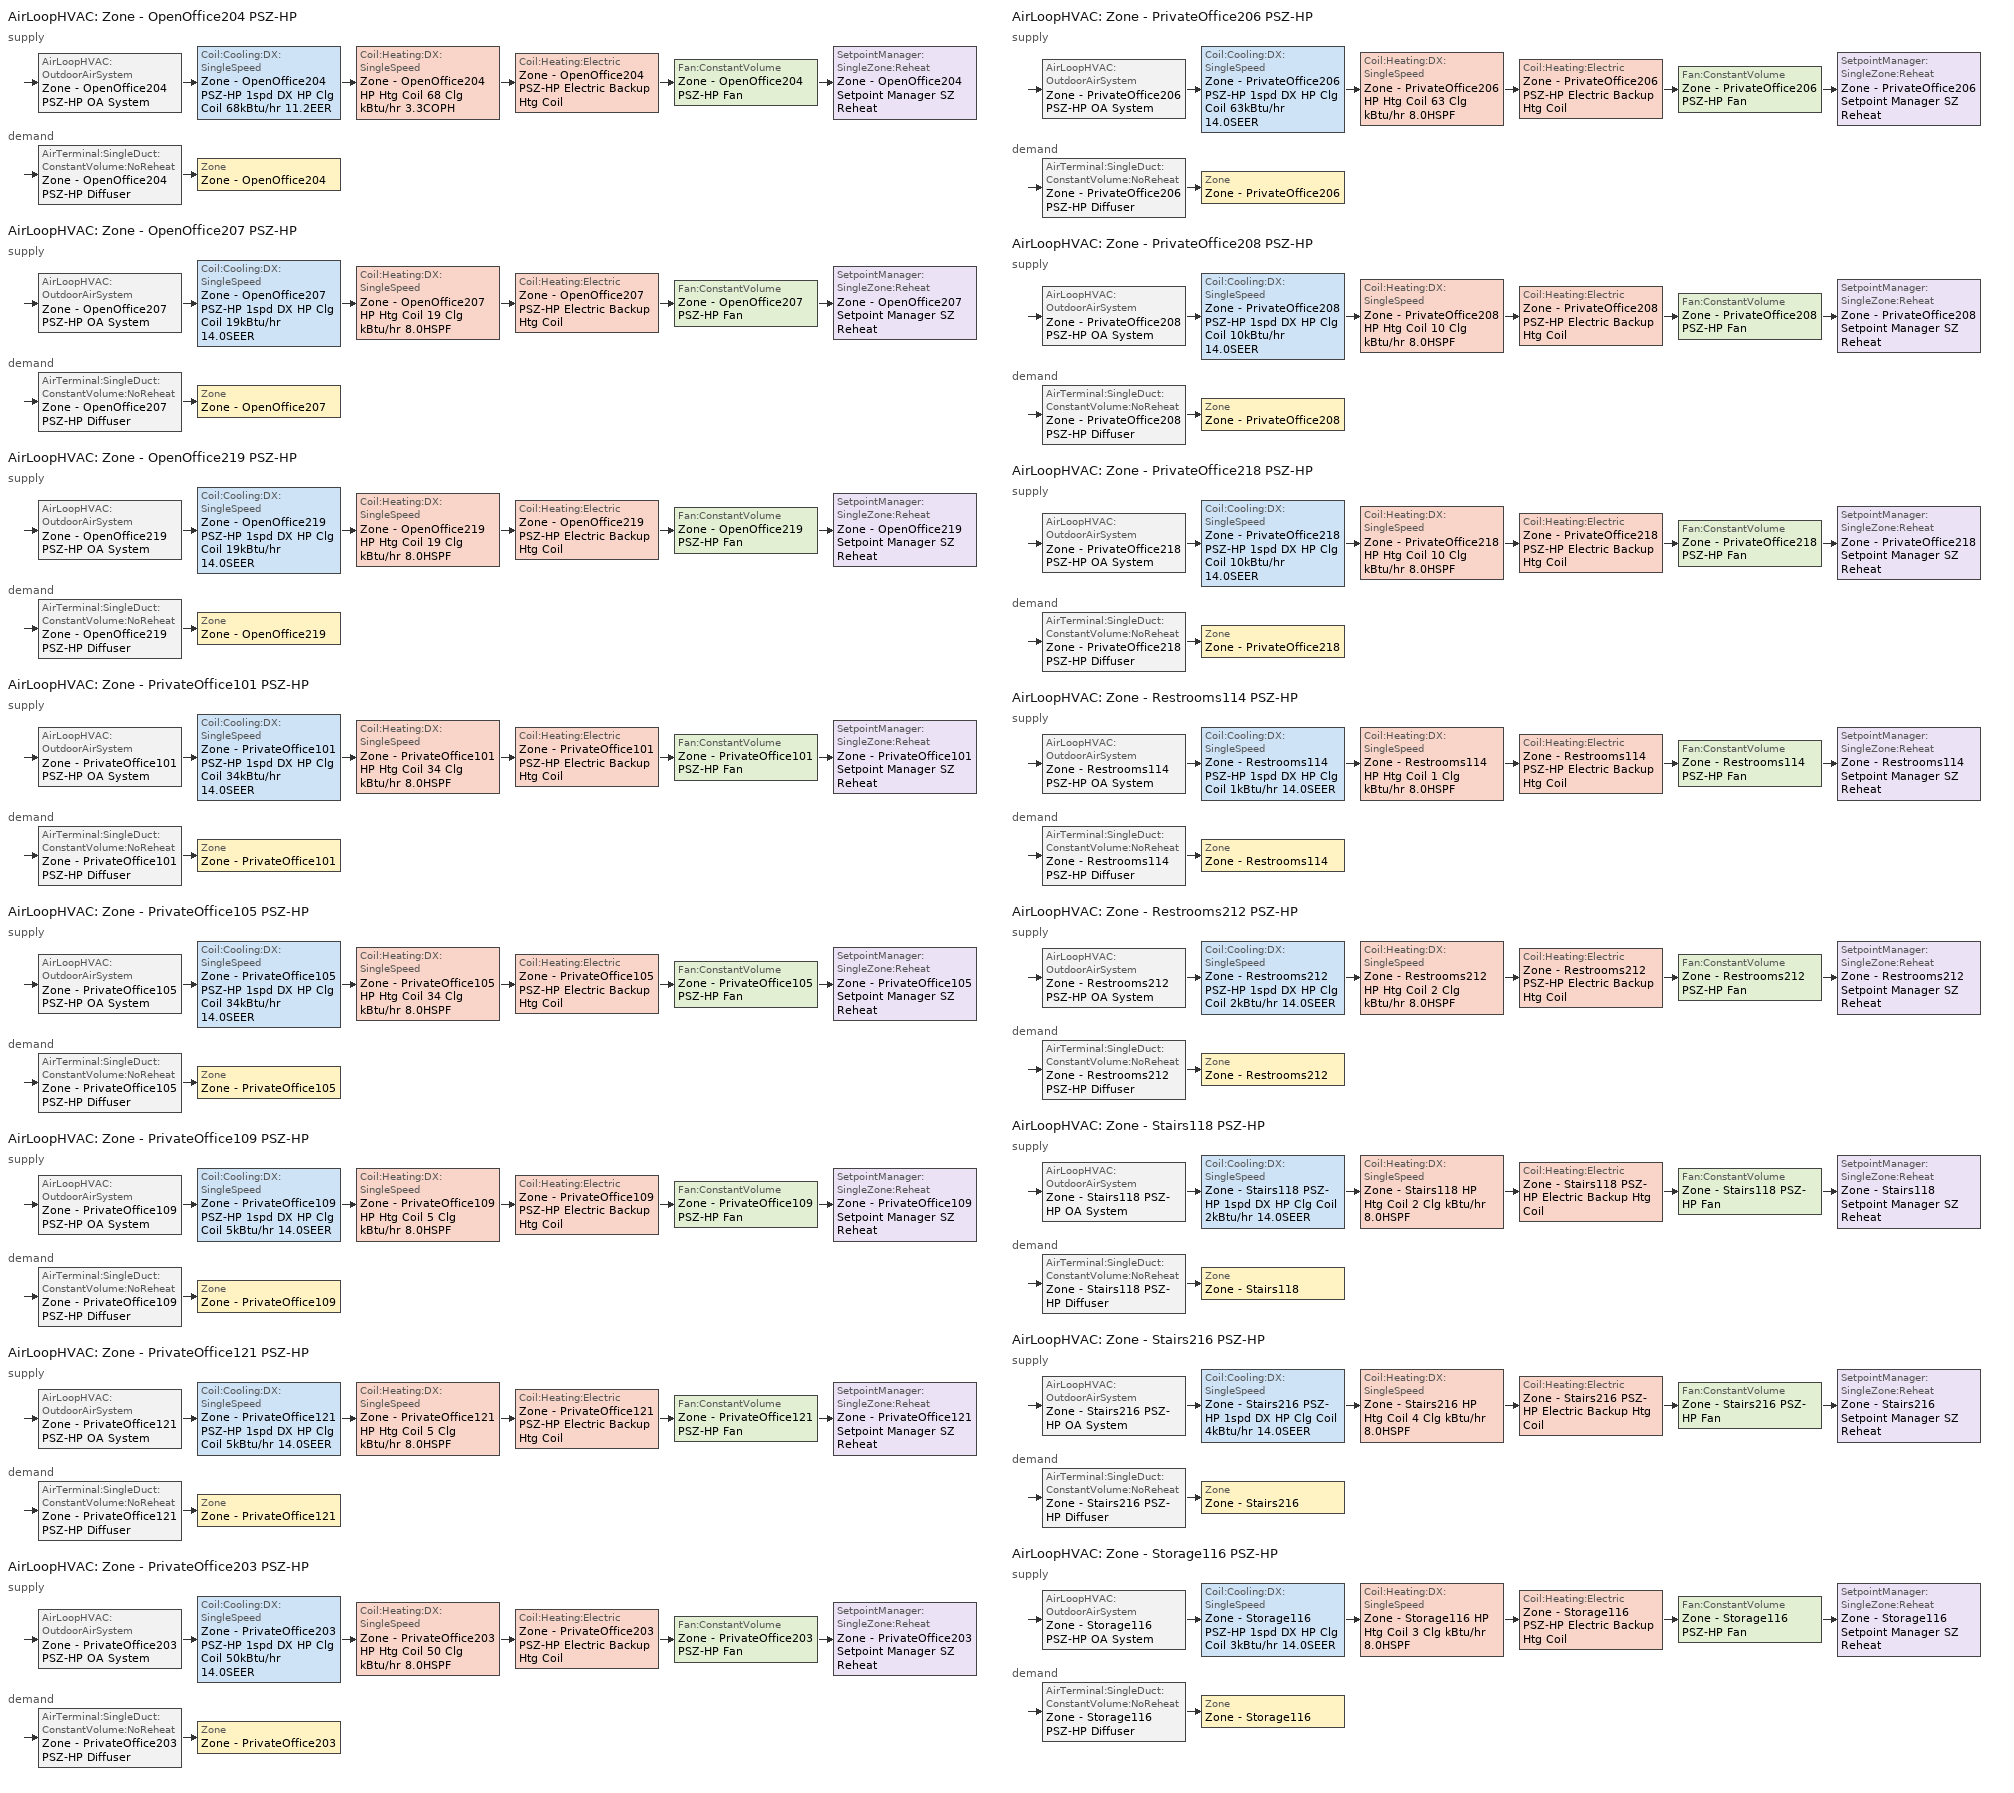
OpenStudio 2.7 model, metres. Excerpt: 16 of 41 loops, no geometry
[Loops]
AirLoopHVAC 'Zone - OpenOffice204 PSZ-HP'
 supply: AirLoopHVAC:OutdoorAirSystem 'Zone - OpenOffice204 PSZ-HP OA System' > Coil:Cooling:DX:SingleSpeed 'Zone - OpenOffice204 PSZ-HP 1spd DX HP Clg Coil 68kBtu/hr 11.2EER' > Coil:Heating:DX:SingleSpeed 'Zone - OpenOffice204 HP Htg Coil 68 Clg kBtu/hr 3.3COPH' > Coil:Heating:Electric 'Zone - OpenOffice204 PSZ-HP Electric Backup Htg Coil' > Fan:ConstantVolume 'Zone - OpenOffice204 PSZ-HP Fan' > SetpointManager:SingleZone:Reheat 'Zone - OpenOffice204 Setpoint Manager SZ Reheat'
 demand: AirTerminal:SingleDuct:ConstantVolume:NoReheat 'Zone - OpenOffice204 PSZ-HP Diffuser' > Zone 'Zone - OpenOffice204'
AirLoopHVAC 'Zone - OpenOffice207 PSZ-HP'
 supply: AirLoopHVAC:OutdoorAirSystem 'Zone - OpenOffice207 PSZ-HP OA System' > Coil:Cooling:DX:SingleSpeed 'Zone - OpenOffice207 PSZ-HP 1spd DX HP Clg Coil 19kBtu/hr 14.0SEER' > Coil:Heating:DX:SingleSpeed 'Zone - OpenOffice207 HP Htg Coil 19 Clg kBtu/hr 8.0HSPF' > Coil:Heating:Electric 'Zone - OpenOffice207 PSZ-HP Electric Backup Htg Coil' > Fan:ConstantVolume 'Zone - OpenOffice207 PSZ-HP Fan' > SetpointManager:SingleZone:Reheat 'Zone - OpenOffice207 Setpoint Manager SZ Reheat'
 demand: AirTerminal:SingleDuct:ConstantVolume:NoReheat 'Zone - OpenOffice207 PSZ-HP Diffuser' > Zone 'Zone - OpenOffice207'
AirLoopHVAC 'Zone - OpenOffice219 PSZ-HP'
 supply: AirLoopHVAC:OutdoorAirSystem 'Zone - OpenOffice219 PSZ-HP OA System' > Coil:Cooling:DX:SingleSpeed 'Zone - OpenOffice219 PSZ-HP 1spd DX HP Clg Coil 19kBtu/hr 14.0SEER' > Coil:Heating:DX:SingleSpeed 'Zone - OpenOffice219 HP Htg Coil 19 Clg kBtu/hr 8.0HSPF' > Coil:Heating:Electric 'Zone - OpenOffice219 PSZ-HP Electric Backup Htg Coil' > Fan:ConstantVolume 'Zone - OpenOffice219 PSZ-HP Fan' > SetpointManager:SingleZone:Reheat 'Zone - OpenOffice219 Setpoint Manager SZ Reheat'
 demand: AirTerminal:SingleDuct:ConstantVolume:NoReheat 'Zone - OpenOffice219 PSZ-HP Diffuser' > Zone 'Zone - OpenOffice219'
AirLoopHVAC 'Zone - PrivateOffice101 PSZ-HP'
 supply: AirLoopHVAC:OutdoorAirSystem 'Zone - PrivateOffice101 PSZ-HP OA System' > Coil:Cooling:DX:SingleSpeed 'Zone - PrivateOffice101 PSZ-HP 1spd DX HP Clg Coil 34kBtu/hr 14.0SEER' > Coil:Heating:DX:SingleSpeed 'Zone - PrivateOffice101 HP Htg Coil 34 Clg kBtu/hr 8.0HSPF' > Coil:Heating:Electric 'Zone - PrivateOffice101 PSZ-HP Electric Backup Htg Coil' > Fan:ConstantVolume 'Zone - PrivateOffice101 PSZ-HP Fan' > SetpointManager:SingleZone:Reheat 'Zone - PrivateOffice101 Setpoint Manager SZ Reheat'
 demand: AirTerminal:SingleDuct:ConstantVolume:NoReheat 'Zone - PrivateOffice101 PSZ-HP Diffuser' > Zone 'Zone - PrivateOffice101'
AirLoopHVAC 'Zone - PrivateOffice105 PSZ-HP'
 supply: AirLoopHVAC:OutdoorAirSystem 'Zone - PrivateOffice105 PSZ-HP OA System' > Coil:Cooling:DX:SingleSpeed 'Zone - PrivateOffice105 PSZ-HP 1spd DX HP Clg Coil 34kBtu/hr 14.0SEER' > Coil:Heating:DX:SingleSpeed 'Zone - PrivateOffice105 HP Htg Coil 34 Clg kBtu/hr 8.0HSPF' > Coil:Heating:Electric 'Zone - PrivateOffice105 PSZ-HP Electric Backup Htg Coil' > Fan:ConstantVolume 'Zone - PrivateOffice105 PSZ-HP Fan' > SetpointManager:SingleZone:Reheat 'Zone - PrivateOffice105 Setpoint Manager SZ Reheat'
 demand: AirTerminal:SingleDuct:ConstantVolume:NoReheat 'Zone - PrivateOffice105 PSZ-HP Diffuser' > Zone 'Zone - PrivateOffice105'
AirLoopHVAC 'Zone - PrivateOffice109 PSZ-HP'
 supply: AirLoopHVAC:OutdoorAirSystem 'Zone - PrivateOffice109 PSZ-HP OA System' > Coil:Cooling:DX:SingleSpeed 'Zone - PrivateOffice109 PSZ-HP 1spd DX HP Clg Coil 5kBtu/hr 14.0SEER' > Coil:Heating:DX:SingleSpeed 'Zone - PrivateOffice109 HP Htg Coil 5 Clg kBtu/hr 8.0HSPF' > Coil:Heating:Electric 'Zone - PrivateOffice109 PSZ-HP Electric Backup Htg Coil' > Fan:ConstantVolume 'Zone - PrivateOffice109 PSZ-HP Fan' > SetpointManager:SingleZone:Reheat 'Zone - PrivateOffice109 Setpoint Manager SZ Reheat'
 demand: AirTerminal:SingleDuct:ConstantVolume:NoReheat 'Zone - PrivateOffice109 PSZ-HP Diffuser' > Zone 'Zone - PrivateOffice109'
AirLoopHVAC 'Zone - PrivateOffice121 PSZ-HP'
 supply: AirLoopHVAC:OutdoorAirSystem 'Zone - PrivateOffice121 PSZ-HP OA System' > Coil:Cooling:DX:SingleSpeed 'Zone - PrivateOffice121 PSZ-HP 1spd DX HP Clg Coil 5kBtu/hr 14.0SEER' > Coil:Heating:DX:SingleSpeed 'Zone - PrivateOffice121 HP Htg Coil 5 Clg kBtu/hr 8.0HSPF' > Coil:Heating:Electric 'Zone - PrivateOffice121 PSZ-HP Electric Backup Htg Coil' > Fan:ConstantVolume 'Zone - PrivateOffice121 PSZ-HP Fan' > SetpointManager:SingleZone:Reheat 'Zone - PrivateOffice121 Setpoint Manager SZ Reheat'
 demand: AirTerminal:SingleDuct:ConstantVolume:NoReheat 'Zone - PrivateOffice121 PSZ-HP Diffuser' > Zone 'Zone - PrivateOffice121'
AirLoopHVAC 'Zone - PrivateOffice203 PSZ-HP'
 supply: AirLoopHVAC:OutdoorAirSystem 'Zone - PrivateOffice203 PSZ-HP OA System' > Coil:Cooling:DX:SingleSpeed 'Zone - PrivateOffice203 PSZ-HP 1spd DX HP Clg Coil 50kBtu/hr 14.0SEER' > Coil:Heating:DX:SingleSpeed 'Zone - PrivateOffice203 HP Htg Coil 50 Clg kBtu/hr 8.0HSPF' > Coil:Heating:Electric 'Zone - PrivateOffice203 PSZ-HP Electric Backup Htg Coil' > Fan:ConstantVolume 'Zone - PrivateOffice203 PSZ-HP Fan' > SetpointManager:SingleZone:Reheat 'Zone - PrivateOffice203 Setpoint Manager SZ Reheat'
 demand: AirTerminal:SingleDuct:ConstantVolume:NoReheat 'Zone - PrivateOffice203 PSZ-HP Diffuser' > Zone 'Zone - PrivateOffice203'
AirLoopHVAC 'Zone - PrivateOffice206 PSZ-HP'
 supply: AirLoopHVAC:OutdoorAirSystem 'Zone - PrivateOffice206 PSZ-HP OA System' > Coil:Cooling:DX:SingleSpeed 'Zone - PrivateOffice206 PSZ-HP 1spd DX HP Clg Coil 63kBtu/hr 14.0SEER' > Coil:Heating:DX:SingleSpeed 'Zone - PrivateOffice206 HP Htg Coil 63 Clg kBtu/hr 8.0HSPF' > Coil:Heating:Electric 'Zone - PrivateOffice206 PSZ-HP Electric Backup Htg Coil' > Fan:ConstantVolume 'Zone - PrivateOffice206 PSZ-HP Fan' > SetpointManager:SingleZone:Reheat 'Zone - PrivateOffice206 Setpoint Manager SZ Reheat'
 demand: AirTerminal:SingleDuct:ConstantVolume:NoReheat 'Zone - PrivateOffice206 PSZ-HP Diffuser' > Zone 'Zone - PrivateOffice206'
AirLoopHVAC 'Zone - PrivateOffice208 PSZ-HP'
 supply: AirLoopHVAC:OutdoorAirSystem 'Zone - PrivateOffice208 PSZ-HP OA System' > Coil:Cooling:DX:SingleSpeed 'Zone - PrivateOffice208 PSZ-HP 1spd DX HP Clg Coil 10kBtu/hr 14.0SEER' > Coil:Heating:DX:SingleSpeed 'Zone - PrivateOffice208 HP Htg Coil 10 Clg kBtu/hr 8.0HSPF' > Coil:Heating:Electric 'Zone - PrivateOffice208 PSZ-HP Electric Backup Htg Coil' > Fan:ConstantVolume 'Zone - PrivateOffice208 PSZ-HP Fan' > SetpointManager:SingleZone:Reheat 'Zone - PrivateOffice208 Setpoint Manager SZ Reheat'
 demand: AirTerminal:SingleDuct:ConstantVolume:NoReheat 'Zone - PrivateOffice208 PSZ-HP Diffuser' > Zone 'Zone - PrivateOffice208'
AirLoopHVAC 'Zone - PrivateOffice218 PSZ-HP'
 supply: AirLoopHVAC:OutdoorAirSystem 'Zone - PrivateOffice218 PSZ-HP OA System' > Coil:Cooling:DX:SingleSpeed 'Zone - PrivateOffice218 PSZ-HP 1spd DX HP Clg Coil 10kBtu/hr 14.0SEER' > Coil:Heating:DX:SingleSpeed 'Zone - PrivateOffice218 HP Htg Coil 10 Clg kBtu/hr 8.0HSPF' > Coil:Heating:Electric 'Zone - PrivateOffice218 PSZ-HP Electric Backup Htg Coil' > Fan:ConstantVolume 'Zone - PrivateOffice218 PSZ-HP Fan' > SetpointManager:SingleZone:Reheat 'Zone - PrivateOffice218 Setpoint Manager SZ Reheat'
 demand: AirTerminal:SingleDuct:ConstantVolume:NoReheat 'Zone - PrivateOffice218 PSZ-HP Diffuser' > Zone 'Zone - PrivateOffice218'
AirLoopHVAC 'Zone - Restrooms114 PSZ-HP'
 supply: AirLoopHVAC:OutdoorAirSystem 'Zone - Restrooms114 PSZ-HP OA System' > Coil:Cooling:DX:SingleSpeed 'Zone - Restrooms114 PSZ-HP 1spd DX HP Clg Coil 1kBtu/hr 14.0SEER' > Coil:Heating:DX:SingleSpeed 'Zone - Restrooms114 HP Htg Coil 1 Clg kBtu/hr 8.0HSPF' > Coil:Heating:Electric 'Zone - Restrooms114 PSZ-HP Electric Backup Htg Coil' > Fan:ConstantVolume 'Zone - Restrooms114 PSZ-HP Fan' > SetpointManager:SingleZone:Reheat 'Zone - Restrooms114 Setpoint Manager SZ Reheat'
 demand: AirTerminal:SingleDuct:ConstantVolume:NoReheat 'Zone - Restrooms114 PSZ-HP Diffuser' > Zone 'Zone - Restrooms114'
AirLoopHVAC 'Zone - Restrooms212 PSZ-HP'
 supply: AirLoopHVAC:OutdoorAirSystem 'Zone - Restrooms212 PSZ-HP OA System' > Coil:Cooling:DX:SingleSpeed 'Zone - Restrooms212 PSZ-HP 1spd DX HP Clg Coil 2kBtu/hr 14.0SEER' > Coil:Heating:DX:SingleSpeed 'Zone - Restrooms212 HP Htg Coil 2 Clg kBtu/hr 8.0HSPF' > Coil:Heating:Electric 'Zone - Restrooms212 PSZ-HP Electric Backup Htg Coil' > Fan:ConstantVolume 'Zone - Restrooms212 PSZ-HP Fan' > SetpointManager:SingleZone:Reheat 'Zone - Restrooms212 Setpoint Manager SZ Reheat'
 demand: AirTerminal:SingleDuct:ConstantVolume:NoReheat 'Zone - Restrooms212 PSZ-HP Diffuser' > Zone 'Zone - Restrooms212'
AirLoopHVAC 'Zone - Stairs118 PSZ-HP'
 supply: AirLoopHVAC:OutdoorAirSystem 'Zone - Stairs118 PSZ-HP OA System' > Coil:Cooling:DX:SingleSpeed 'Zone - Stairs118 PSZ-HP 1spd DX HP Clg Coil 2kBtu/hr 14.0SEER' > Coil:Heating:DX:SingleSpeed 'Zone - Stairs118 HP Htg Coil 2 Clg kBtu/hr 8.0HSPF' > Coil:Heating:Electric 'Zone - Stairs118 PSZ-HP Electric Backup Htg Coil' > Fan:ConstantVolume 'Zone - Stairs118 PSZ-HP Fan' > SetpointManager:SingleZone:Reheat 'Zone - Stairs118 Setpoint Manager SZ Reheat'
 demand: AirTerminal:SingleDuct:ConstantVolume:NoReheat 'Zone - Stairs118 PSZ-HP Diffuser' > Zone 'Zone - Stairs118'
AirLoopHVAC 'Zone - Stairs216 PSZ-HP'
 supply: AirLoopHVAC:OutdoorAirSystem 'Zone - Stairs216 PSZ-HP OA System' > Coil:Cooling:DX:SingleSpeed 'Zone - Stairs216 PSZ-HP 1spd DX HP Clg Coil 4kBtu/hr 14.0SEER' > Coil:Heating:DX:SingleSpeed 'Zone - Stairs216 HP Htg Coil 4 Clg kBtu/hr 8.0HSPF' > Coil:Heating:Electric 'Zone - Stairs216 PSZ-HP Electric Backup Htg Coil' > Fan:ConstantVolume 'Zone - Stairs216 PSZ-HP Fan' > SetpointManager:SingleZone:Reheat 'Zone - Stairs216 Setpoint Manager SZ Reheat'
 demand: AirTerminal:SingleDuct:ConstantVolume:NoReheat 'Zone - Stairs216 PSZ-HP Diffuser' > Zone 'Zone - Stairs216'
AirLoopHVAC 'Zone - Storage116 PSZ-HP'
 supply: AirLoopHVAC:OutdoorAirSystem 'Zone - Storage116 PSZ-HP OA System' > Coil:Cooling:DX:SingleSpeed 'Zone - Storage116 PSZ-HP 1spd DX HP Clg Coil 3kBtu/hr 14.0SEER' > Coil:Heating:DX:SingleSpeed 'Zone - Storage116 HP Htg Coil 3 Clg kBtu/hr 8.0HSPF' > Coil:Heating:Electric 'Zone - Storage116 PSZ-HP Electric Backup Htg Coil' > Fan:ConstantVolume 'Zone - Storage116 PSZ-HP Fan' > SetpointManager:SingleZone:Reheat 'Zone - Storage116 Setpoint Manager SZ Reheat'
 demand: AirTerminal:SingleDuct:ConstantVolume:NoReheat 'Zone - Storage116 PSZ-HP Diffuser' > Zone 'Zone - Storage116'
[Sizing:Zone] Zone Cooling Design Supply Air Temperature Input Method=SupplyAirTemperature; Zone Cooling Design Supply Air Temperature {C}=12.7778; Zone Cooling Design Supply Air Temperature Difference {deltaC}=11.11; Zone Heating Design Supply Air Temperature Input Method=SupplyAirTemperature; Zone Heating Design Supply Air Temperature {C}=32.2222; Zone Heating Design Supply Air Temperature Difference {deltaC}=11.11; Zone Cooling Design Supply Air Humidity Ratio {kg-H2O/kg-air}=0.0085; Zone Heating Design Supply Air Humidity Ratio {kg-H2O/kg-air}=0.008; Cooling Design Air Flow Method=DesignDay; Heating Design Air Flow Method=DesignDay; Dedicated Outdoor Air System Control Strategy=NeutralSupplyAir
Name | Account for Dedicated Outdoor Air System | Dedicated Outdoor Air Low Setpoint Temperature for Design {C} | Dedicated Outdoor Air High Setpoint Temperature for Design {C}
Zone - OpenOffice204; Zone - OpenOffice207; Zone - OpenOffice219; Zone - PrivateOffice101; Zone - PrivateOffice105; Zone - PrivateOffice109; Zone - PrivateOffice121; Zone - PrivateOffice203; Zone - PrivateOffice206; Zone - PrivateOffice208; Zone - PrivateOffice218; Zone - Storage116 | Yes | 15.5556 | 21.1111
Zone - Restrooms114; Zone - Restrooms212; Zone - Stairs118; Zone - Stairs216 | No | autosize | autosize
[Zone equipment]
Zone - OpenOffice204: Zone - OpenOffice204 PSZ-HP Diffuser
Zone - OpenOffice207: Zone - OpenOffice207 PSZ-HP Diffuser
Zone - OpenOffice219: Zone - OpenOffice219 PSZ-HP Diffuser
Zone - PrivateOffice101: Zone - PrivateOffice101 PSZ-HP Diffuser
Zone - PrivateOffice105: Zone - PrivateOffice105 PSZ-HP Diffuser
Zone - PrivateOffice109: Zone - PrivateOffice109 PSZ-HP Diffuser
Zone - PrivateOffice121: Zone - PrivateOffice121 PSZ-HP Diffuser
Zone - PrivateOffice203: Zone - PrivateOffice203 PSZ-HP Diffuser
Zone - PrivateOffice206: Zone - PrivateOffice206 PSZ-HP Diffuser
Zone - PrivateOffice208: Zone - PrivateOffice208 PSZ-HP Diffuser
Zone - PrivateOffice218: Zone - PrivateOffice218 PSZ-HP Diffuser
Zone - Restrooms114: Zone - Restrooms114 PSZ-HP Diffuser
Zone - Restrooms212: Zone - Restrooms212 PSZ-HP Diffuser
Zone - Stairs118: Zone - Stairs118 PSZ-HP Diffuser
Zone - Stairs216: Zone - Stairs216 PSZ-HP Diffuser
Zone - Storage116: Zone - Storage116 PSZ-HP Diffuser
[AirLoopHVAC] Design Supply Air Flow Rate {m3/s}=AutoSize
Name | Availability Schedule
Zone - OpenOffice204 PSZ-HP | Zone - OpenOffice204 PSZ-HP Occ Sch
Zone - OpenOffice207 PSZ-HP; Zone - OpenOffice219 PSZ-HP; Zone - PrivateOffice109 PSZ-HP; Zone - PrivateOffice121 PSZ-HP; Zone - PrivateOffice208 PSZ-HP; Zone - PrivateOffice218 PSZ-HP; Zone - Restrooms114 PSZ-HP; Zone - Restrooms212 PSZ-HP; Zone - Stairs118 PSZ-HP; Zone - Stairs216 PSZ-HP; Zone - Storage116 PSZ-HP | Always On Discrete
Zone - PrivateOffice101 PSZ-HP | Zone - PrivateOffice101 PSZ-HP Occ Sch
Zone - PrivateOffice105 PSZ-HP | Zone - PrivateOffice105 PSZ-HP Occ Sch
Zone - PrivateOffice203 PSZ-HP | Zone - PrivateOffice203 PSZ-HP Occ Sch
Zone - PrivateOffice206 PSZ-HP | Zone - PrivateOffice206 PSZ-HP Occ Sch
[Sizing:System] Type of Load to Size On=Sensible; Design Outdoor Air Flow Rate {m3/s}=Autosize; Central Heating Maximum System Air Flow Ratio=1; Preheat Design Temperature {C}=7.22222; Preheat Design Humidity Ratio {kg-H2O/kg-Air}=0.008; Precool Design Temperature {C}=12.7778; Precool Design Humidity Ratio {kg-H2O/kg-Air}=0.008; Central Cooling Design Supply Air Temperature {C}=12.7778; Central Heating Design Supply Air Temperature {C}=32.2222; Sizing Option=Coincident; 100% Outdoor Air in Cooling=No; 100% Outdoor Air in Heating=No; Central Cooling Design Supply Air Humidity Ratio {kg-H2O/kg-Air}=0.0085; Central Heating Design Supply Air Humidity Ratio {kg-H2O/kg-Air}=0.008; Cooling Design Air Flow Method=DesignDay; Cooling Design Air Flow Rate {m3/s}=0; Heating Design Air Flow Method=DesignDay; Heating Design Air Flow Rate {m3/s}=0; System Outdoor Air Method=ZoneSum; Zone Maximum Outdoor Air Fraction=1; Cooling Supply Air Flow Rate Per Floor Area {m3/s-m2}=0.00996765; Cooling Fraction of Autosized Cooling Supply Air Flow Rate=1; Cooling Supply Air Flow Rate Per Unit Cooling Capacity {m3/s-W}=3.94755e-05; Heating Supply Air Flow Rate Per Floor Area {m3/s-m2}=0.00996765; Heating Fraction of Autosized Heating Supply Air Flow Rate=1; Heating Fraction of Autosized Cooling Supply Air Flow Rate=1; Heating Supply Air Flow Rate Per Unit Heating Capacity {m3/s-W}=3.15882e-05; Cooling Design Capacity Method=CoolingDesignCapacity; Cooling Design Capacity {W}=autosize; Cooling Design Capacity Per Floor Area {W/m2}=234.7; Fraction of Autosized Cooling Design Capacity=1; Heating Design Capacity Method=HeatingDesignCapacity; Heating Design Capacity {W}=autosize; Heating Design Capacity Per Floor Area {W/m2}=157; Fraction of Autosized Heating Design Capacity=1; Central Cooling Capacity Control Method=OnOff
Zone - OpenOffice204 PSZ-HP; Zone - OpenOffice207 PSZ-HP; Zone - OpenOffice219 PSZ-HP; Zone - PrivateOffice101 PSZ-HP; Zone - PrivateOffice105 PSZ-HP; Zone - PrivateOffice109 PSZ-HP; Zone - PrivateOffice121 PSZ-HP; Zone - PrivateOffice203 PSZ-HP; Zone - PrivateOffice206 PSZ-HP; Zone - PrivateOffice208 PSZ-HP; Zone - PrivateOffice218 PSZ-HP; Zone - Restrooms114 PSZ-HP; Zone - Restrooms212 PSZ-HP; Zone - Stairs118 PSZ-HP; Zone - Stairs216 PSZ-HP; Zone - Storage116 PSZ-HP
[SetpointManager:SingleZone:Reheat] Minimum Supply Air Temperature {C}=12.7778; Maximum Supply Air Temperature {C}=50
Name | Control Zone
Zone - OpenOffice204 Setpoint Manager SZ Reheat | Zone - OpenOffice204
Zone - OpenOffice207 Setpoint Manager SZ Reheat | Zone - OpenOffice207
Zone - OpenOffice219 Setpoint Manager SZ Reheat | Zone - OpenOffice219
Zone - PrivateOffice101 Setpoint Manager SZ Reheat | Zone - PrivateOffice101
Zone - PrivateOffice105 Setpoint Manager SZ Reheat | Zone - PrivateOffice105
Zone - PrivateOffice109 Setpoint Manager SZ Reheat | Zone - PrivateOffice109
Zone - PrivateOffice121 Setpoint Manager SZ Reheat | Zone - PrivateOffice121
Zone - PrivateOffice203 Setpoint Manager SZ Reheat | Zone - PrivateOffice203
Zone - PrivateOffice206 Setpoint Manager SZ Reheat | Zone - PrivateOffice206
Zone - PrivateOffice208 Setpoint Manager SZ Reheat | Zone - PrivateOffice208
Zone - PrivateOffice218 Setpoint Manager SZ Reheat | Zone - PrivateOffice218
Zone - Restrooms114 Setpoint Manager SZ Reheat | Zone - Restrooms114
Zone - Restrooms212 Setpoint Manager SZ Reheat | Zone - Restrooms212
Zone - Stairs118 Setpoint Manager SZ Reheat | Zone - Stairs118
Zone - Stairs216 Setpoint Manager SZ Reheat | Zone - Stairs216
Zone - Storage116 Setpoint Manager SZ Reheat | Zone - Storage116
[Fan:ConstantVolume] Availability Schedule=Always On Discrete; Pressure Rise {Pa}=891.506; Maximum Flow Rate {m3/s}=AutoSize; Motor In Airstream Fraction=1
Name | Fan Total Efficiency | Motor Efficiency
Zone - OpenOffice204 PSZ-HP Fan; Zone - PrivateOffice203 PSZ-HP Fan; Zone - PrivateOffice206 PSZ-HP Fan | 0.519 | 0.865
Zone - OpenOffice207 PSZ-HP Fan; Zone - OpenOffice219 PSZ-HP Fan; Zone - PrivateOffice101 PSZ-HP Fan; Zone - PrivateOffice105 PSZ-HP Fan; Zone - PrivateOffice109 PSZ-HP Fan; Zone - PrivateOffice121 PSZ-HP Fan; Zone - PrivateOffice208 PSZ-HP Fan; Zone - PrivateOffice218 PSZ-HP Fan; Zone - Stairs216 PSZ-HP Fan | 0.513 | 0.855
Zone - Restrooms114 PSZ-HP Fan; Zone - Restrooms212 PSZ-HP Fan; Zone - Stairs118 PSZ-HP Fan; Zone - Storage116 PSZ-HP Fan | 0.42 | 0.7
[Coil:Heating:DX:SingleSpeed] Availability Schedule=Always On Discrete; Rated Total Heating Capacity {W}=Autosize; Rated Air Flow Rate {m3/s}=Autosize; Rated Supply Fan Power Per Volume Flow Rate {W/(m3/s)}=773.3; Total Heating Capacity Function of Temperature Curve=HPACHeatCapFT; Total Heating Capacity Function of Flow Fraction Curve=HPACHeatCapFFF; Energy Input Ratio Function of Temperature Curve=HPACHeatEIRFT; Energy Input Ratio Function of Flow Fraction Curve=HPACHeatEIRFFF; Part Load Fraction Correlation Curve=HPACCOOLPLFFPLR; Minimum Outdoor Dry-Bulb Temperature for Compressor Operation {C}=-12.2; Maximum Outdoor Dry-Bulb Temperature for Defrost Operation {C}=1.67; Crankcase Heater Capacity {W}=50; Maximum Outdoor Dry-Bulb Temperature for Crankcase Heater Operation {C}=4.4; Defrost Strategy=ReverseCycle; Defrost Control=OnDemand; Defrost Time Period Fraction=0.166667; Resistive Defrost Heater Capacity {W}=2000
Name | Rated COP {W/W} | Defrost Energy Input Ratio Function of Temperature Curve
Zone - OpenOffice204 HP Htg Coil 68 Clg kBtu/hr 3.3COPH | 3.5376 | Zone - OpenOffice204 HP Htg Coil Defrost EIR Func of Temp Curve 1
Zone - OpenOffice207 HP Htg Coil 19 Clg kBtu/hr 8.0HSPF | 3.3592 | Zone - OpenOffice207 HP Htg Coil Defrost EIR Func of Temp Curve 1
Zone - OpenOffice219 HP Htg Coil 19 Clg kBtu/hr 8.0HSPF | 3.3592 | Zone - OpenOffice219 HP Htg Coil Defrost EIR Func of Temp Curve 1
Zone - PrivateOffice101 HP Htg Coil 34 Clg kBtu/hr 8.0HSPF | 3.3592 | Zone - PrivateOffice101 HP Htg Coil Defrost EIR Func of Temp Curve 1
Zone - PrivateOffice105 HP Htg Coil 34 Clg kBtu/hr 8.0HSPF | 3.3592 | Zone - PrivateOffice105 HP Htg Coil Defrost EIR Func of Temp Curve 1
Zone - PrivateOffice109 HP Htg Coil 5 Clg kBtu/hr 8.0HSPF | 3.3592 | Zone - PrivateOffice109 HP Htg Coil Defrost EIR Func of Temp Curve 1
Zone - PrivateOffice121 HP Htg Coil 5 Clg kBtu/hr 8.0HSPF | 3.3592 | Zone - PrivateOffice121 HP Htg Coil Defrost EIR Func of Temp Curve 1
Zone - PrivateOffice203 HP Htg Coil 50 Clg kBtu/hr 8.0HSPF | 3.3592 | Zone - PrivateOffice203 HP Htg Coil Defrost EIR Func of Temp Curve 1
Zone - PrivateOffice206 HP Htg Coil 63 Clg kBtu/hr 8.0HSPF | 3.3592 | Zone - PrivateOffice206 HP Htg Coil Defrost EIR Func of Temp Curve 1
Zone - PrivateOffice208 HP Htg Coil 10 Clg kBtu/hr 8.0HSPF | 3.3592 | Zone - PrivateOffice208 HP Htg Coil Defrost EIR Func of Temp Curve 1
Zone - PrivateOffice218 HP Htg Coil 10 Clg kBtu/hr 8.0HSPF | 3.3592 | Zone - PrivateOffice218 HP Htg Coil Defrost EIR Func of Temp Curve 1
Zone - Restrooms114 HP Htg Coil 1 Clg kBtu/hr 8.0HSPF | 3.3592 | Zone - Restrooms114 HP Htg Coil Defrost EIR Func of Temp Curve 1
Zone - Restrooms212 HP Htg Coil 2 Clg kBtu/hr 8.0HSPF | 3.3592 | Zone - Restrooms212 HP Htg Coil Defrost EIR Func of Temp Curve 1
Zone - Stairs118 HP Htg Coil 2 Clg kBtu/hr 8.0HSPF | 3.3592 | Zone - Stairs118 HP Htg Coil Defrost EIR Func of Temp Curve 1
Zone - Stairs216 HP Htg Coil 4 Clg kBtu/hr 8.0HSPF | 3.3592 | Zone - Stairs216 HP Htg Coil Defrost EIR Func of Temp Curve 1
Zone - Storage116 HP Htg Coil 3 Clg kBtu/hr 8.0HSPF | 3.3592 | Zone - Storage116 HP Htg Coil Defrost EIR Func of Temp Curve 1
[Coil:Heating:Electric] Availability Schedule=Always On Discrete; Efficiency=1
Zone - OpenOffice204 PSZ-HP Electric Backup Htg Coil; Zone - OpenOffice207 PSZ-HP Electric Backup Htg Coil; Zone - OpenOffice219 PSZ-HP Electric Backup Htg Coil; Zone - PrivateOffice101 PSZ-HP Electric Backup Htg Coil; Zone - PrivateOffice105 PSZ-HP Electric Backup Htg Coil; Zone - PrivateOffice109 PSZ-HP Electric Backup Htg Coil; Zone - PrivateOffice121 PSZ-HP Electric Backup Htg Coil; Zone - PrivateOffice203 PSZ-HP Electric Backup Htg Coil; Zone - PrivateOffice206 PSZ-HP Electric Backup Htg Coil; Zone - PrivateOffice208 PSZ-HP Electric Backup Htg Coil; Zone - PrivateOffice218 PSZ-HP Electric Backup Htg Coil; Zone - Restrooms114 PSZ-HP Electric Backup Htg Coil; Zone - Restrooms212 PSZ-HP Electric Backup Htg Coil; Zone - Stairs118 PSZ-HP Electric Backup Htg Coil; Zone - Stairs216 PSZ-HP Electric Backup Htg Coil; Zone - Storage116 PSZ-HP Electric Backup Htg Coil
[Coil:Cooling:DX:SingleSpeed] Availability Schedule=Always On Discrete; Rated Total Cooling Capacity {W}=autosize; Rated Sensible Heat Ratio=autosize; Rated Air Flow Rate {m3/s}=autosize; Rated Evaporator Fan Power Per Volume Flow Rate {W/(m3/s)}=773.3; Total Cooling Capacity Function of Temperature Curve=PSZ-AC_Unitary_PackagecoolCapFT; Total Cooling Capacity Function of Flow Fraction Curve=PSZ-AC_Unitary_PackagecoolFFF; Energy Input Ratio Function of Temperature Curve=PSZ-AC DX Unitary Package EIRFT; Energy Input Ratio Function of Flow Fraction Curve=PSZ-AC_Unitary_PackagecoolEIRFFF; Part Load Fraction Correlation Curve=PSZ-AC_Unitary_PackagecoolPLR; Condenser Type=AirCooled; Evaporative Condenser Effectiveness=0; Evaporative Condenser Air Flow Rate {m3/s}=Autosize; Evaporative Condenser Pump Rated Power Consumption {W}=Autosize; Crankcase Heater Capacity {W}=0; Maximum Outdoor Dry-Bulb Temperature for Crankcase Heater Operation {C}=0; Basin Heater Capacity {W/K}=0; Basin Heater Setpoint Temperature {C}=10
Name | Rated COP {W/W}
Zone - OpenOffice204 PSZ-HP 1spd DX HP Clg Coil 68kBtu/hr 11.2EER | 3.86542
Zone - OpenOffice207 PSZ-HP 1spd DX HP Clg Coil 19kBtu/hr 14.0SEER; Zone - OpenOffice219 PSZ-HP 1spd DX HP Clg Coil 19kBtu/hr 14.0SEER; Zone - PrivateOffice101 PSZ-HP 1spd DX HP Clg Coil 34kBtu/hr 14.0SEER; Zone - PrivateOffice105 PSZ-HP 1spd DX HP Clg Coil 34kBtu/hr 14.0SEER; Zone - PrivateOffice109 PSZ-HP 1spd DX HP Clg Coil 5kBtu/hr 14.0SEER; Zone - PrivateOffice121 PSZ-HP 1spd DX HP Clg Coil 5kBtu/hr 14.0SEER; Zone - PrivateOffice203 PSZ-HP 1spd DX HP Clg Coil 50kBtu/hr 14.0SEER; Zone - PrivateOffice206 PSZ-HP 1spd DX HP Clg Coil 63kBtu/hr 14.0SEER; Zone - PrivateOffice208 PSZ-HP 1spd DX HP Clg Coil 10kBtu/hr 14.0SEER; Zone - PrivateOffice218 PSZ-HP 1spd DX HP Clg Coil 10kBtu/hr 14.0SEER; Zone - Restrooms114 PSZ-HP 1spd DX HP Clg Coil 1kBtu/hr 14.0SEER; Zone - Restrooms212 PSZ-HP 1spd DX HP Clg Coil 2kBtu/hr 14.0SEER; Zone - Stairs118 PSZ-HP 1spd DX HP Clg Coil 2kBtu/hr 14.0SEER; Zone - Stairs216 PSZ-HP 1spd DX HP Clg Coil 4kBtu/hr 14.0SEER; Zone - Storage116 PSZ-HP 1spd DX HP Clg Coil 3kBtu/hr 14.0SEER | 4.11713
[Controller:OutdoorAir] Minimum Outdoor Air Flow Rate {m3/s}=0; Maximum Outdoor Air Flow Rate {m3/s}=Autosize; Economizer Control Type=NoEconomizer; Economizer Control Action Type=ModulateFlow; Economizer Maximum Limit Dry-Bulb Temperature {C}=28; Economizer Maximum Limit Enthalpy {J/kg}=64000; Lockout Type=NoLockout; Minimum Limit Type=FixedMinimum; Minimum Outdoor Air Schedule=Always On Discrete; High Humidity Control=No; Heat Recovery Bypass Control Type=BypassWhenWithinEconomizerLimits
Name | Controller Mechanical Ventilation
Zone - OpenOffice204 PSZ-HP OA System Controller | Controller Mechanical Ventilation 24
Zone - OpenOffice207 PSZ-HP OA System Controller | Controller Mechanical Ventilation 25
Zone - OpenOffice219 PSZ-HP OA System Controller | Controller Mechanical Ventilation 26
Zone - PrivateOffice101 PSZ-HP OA System Controller | Controller Mechanical Ventilation 27
Zone - PrivateOffice105 PSZ-HP OA System Controller | Controller Mechanical Ventilation 28
Zone - PrivateOffice109 PSZ-HP OA System Controller | Controller Mechanical Ventilation 29
Zone - PrivateOffice121 PSZ-HP OA System Controller | Controller Mechanical Ventilation 30
Zone - PrivateOffice203 PSZ-HP OA System Controller | Controller Mechanical Ventilation 31
Zone - PrivateOffice206 PSZ-HP OA System Controller | Controller Mechanical Ventilation 32
Zone - PrivateOffice208 PSZ-HP OA System Controller | Controller Mechanical Ventilation 33
Zone - PrivateOffice218 PSZ-HP OA System Controller | Controller Mechanical Ventilation 34
Zone - Restrooms114 PSZ-HP OA System Controller | Controller Mechanical Ventilation 35
Zone - Restrooms212 PSZ-HP OA System Controller | Controller Mechanical Ventilation 36
Zone - Stairs118 PSZ-HP OA System Controller | Controller Mechanical Ventilation 37
Zone - Stairs216 PSZ-HP OA System Controller | Controller Mechanical Ventilation 38
Zone - Storage116 PSZ-HP OA System Controller | Controller Mechanical Ventilation 39
[Controller:MechanicalVentilation] Availability Schedule=Always On Discrete; System Outdoor Air Method=ZoneSum
Controller Mechanical Ventilation 24; Controller Mechanical Ventilation 25; Controller Mechanical Ventilation 26; Controller Mechanical Ventilation 27; Controller Mechanical Ventilation 28; Controller Mechanical Ventilation 29; Controller Mechanical Ventilation 30; Controller Mechanical Ventilation 31; Controller Mechanical Ventilation 32; Controller Mechanical Ventilation 33; Controller Mechanical Ventilation 34; Controller Mechanical Ventilation 35; Controller Mechanical Ventilation 36; Controller Mechanical Ventilation 37; Controller Mechanical Ventilation 38; Controller Mechanical Ventilation 39
[AirLoopHVAC:OutdoorAirSystem]
Name | Controller
Zone - OpenOffice204 PSZ-HP OA System | Zone - OpenOffice204 PSZ-HP OA System Controller
Zone - OpenOffice207 PSZ-HP OA System | Zone - OpenOffice207 PSZ-HP OA System Controller
Zone - OpenOffice219 PSZ-HP OA System | Zone - OpenOffice219 PSZ-HP OA System Controller
Zone - PrivateOffice101 PSZ-HP OA System | Zone - PrivateOffice101 PSZ-HP OA System Controller
Zone - PrivateOffice105 PSZ-HP OA System | Zone - PrivateOffice105 PSZ-HP OA System Controller
Zone - PrivateOffice109 PSZ-HP OA System | Zone - PrivateOffice109 PSZ-HP OA System Controller
Zone - PrivateOffice121 PSZ-HP OA System | Zone - PrivateOffice121 PSZ-HP OA System Controller
Zone - PrivateOffice203 PSZ-HP OA System | Zone - PrivateOffice203 PSZ-HP OA System Controller
Zone - PrivateOffice206 PSZ-HP OA System | Zone - PrivateOffice206 PSZ-HP OA System Controller
Zone - PrivateOffice208 PSZ-HP OA System | Zone - PrivateOffice208 PSZ-HP OA System Controller
Zone - PrivateOffice218 PSZ-HP OA System | Zone - PrivateOffice218 PSZ-HP OA System Controller
Zone - Restrooms114 PSZ-HP OA System | Zone - Restrooms114 PSZ-HP OA System Controller
Zone - Restrooms212 PSZ-HP OA System | Zone - Restrooms212 PSZ-HP OA System Controller
Zone - Stairs118 PSZ-HP OA System | Zone - Stairs118 PSZ-HP OA System Controller
Zone - Stairs216 PSZ-HP OA System | Zone - Stairs216 PSZ-HP OA System Controller
Zone - Storage116 PSZ-HP OA System | Zone - Storage116 PSZ-HP OA System Controller
[AirTerminal:SingleDuct:ConstantVolume:NoReheat] Availability Schedule=Always On Discrete; Maximum Air Flow Rate {m3/s}=AutoSize
Zone - OpenOffice204 PSZ-HP Diffuser; Zone - OpenOffice207 PSZ-HP Diffuser; Zone - OpenOffice219 PSZ-HP Diffuser; Zone - PrivateOffice101 PSZ-HP Diffuser; Zone - PrivateOffice105 PSZ-HP Diffuser; Zone - PrivateOffice109 PSZ-HP Diffuser; Zone - PrivateOffice121 PSZ-HP Diffuser; Zone - PrivateOffice203 PSZ-HP Diffuser; Zone - PrivateOffice206 PSZ-HP Diffuser; Zone - PrivateOffice208 PSZ-HP Diffuser; Zone - PrivateOffice218 PSZ-HP Diffuser; Zone - Restrooms114 PSZ-HP Diffuser; Zone - Restrooms212 PSZ-HP Diffuser; Zone - Stairs118 PSZ-HP Diffuser; Zone - Stairs216 PSZ-HP Diffuser; Zone - Storage116 PSZ-HP Diffuser
[Schedule:Ruleset]
Name | Default Day Schedule | Summer Design Day Schedule | Winter Design Day Schedule
Zone - OpenOffice204 PSZ-HP Occ Sch | Zone - OpenOffice204 PSZ-HP Occ Sch Default | Zone - OpenOffice204 PSZ-HP Occ Sch Summer Design Day | Zone - OpenOffice204 PSZ-HP Occ Sch Winter Design Day
Zone - PrivateOffice101 PSZ-HP Occ Sch | Zone - PrivateOffice101 PSZ-HP Occ Sch Default | Zone - PrivateOffice101 PSZ-HP Occ Sch Summer Design Day | Zone - PrivateOffice101 PSZ-HP Occ Sch Winter Design Day
Zone - PrivateOffice105 PSZ-HP Occ Sch | Zone - PrivateOffice105 PSZ-HP Occ Sch Default | Zone - PrivateOffice105 PSZ-HP Occ Sch Summer Design Day | Zone - PrivateOffice105 PSZ-HP Occ Sch Winter Design Day
Zone - PrivateOffice203 PSZ-HP Occ Sch | Zone - PrivateOffice203 PSZ-HP Occ Sch Default | Zone - PrivateOffice203 PSZ-HP Occ Sch Summer Design Day | Zone - PrivateOffice203 PSZ-HP Occ Sch Winter Design Day
Zone - PrivateOffice206 PSZ-HP Occ Sch | Zone - PrivateOffice206 PSZ-HP Occ Sch Default | Zone - PrivateOffice206 PSZ-HP Occ Sch Summer Design Day | Zone - PrivateOffice206 PSZ-HP Occ Sch Winter Design Day
[Schedule:Day]
Zone - OpenOffice204 PSZ-HP Occ Sch Default; Zone - OpenOffice204 PSZ-HP Occ Sch Winter Design Day; Zone - OpenOffice204 PSZ-HP Occ Sch Summer Design Day; Zone - PrivateOffice101 PSZ-HP Occ Sch Default; Zone - PrivateOffice101 PSZ-HP Occ Sch Winter Design Day; Zone - PrivateOffice101 PSZ-HP Occ Sch Summer Design Day; Zone - PrivateOffice105 PSZ-HP Occ Sch Default; Zone - PrivateOffice105 PSZ-HP Occ Sch Winter Design Day; Zone - PrivateOffice105 PSZ-HP Occ Sch Summer Design Day; Zone - PrivateOffice203 PSZ-HP Occ Sch Default; Zone - PrivateOffice203 PSZ-HP Occ Sch Winter Design Day; Zone - PrivateOffice203 PSZ-HP Occ Sch Summer Design Day; Zone - PrivateOffice206 PSZ-HP Occ Sch Default; Zone - PrivateOffice206 PSZ-HP Occ Sch Winter Design Day; Zone - PrivateOffice206 PSZ-HP Occ Sch Summer Design Day: 24, 0, 1
Zone - OpenOffice204 PSZ-HP Occ Sch Monday; Zone - OpenOffice204 PSZ-HP Occ Sch Tuesday; Zone - OpenOffice204 PSZ-HP Occ Sch Wednesday; Zone - OpenOffice204 PSZ-HP Occ Sch Thursday; Zone - OpenOffice204 PSZ-HP Occ Sch Friday; Zone - PrivateOffice101 PSZ-HP Occ Sch Monday; Zone - PrivateOffice101 PSZ-HP Occ Sch Tuesday; Zone - PrivateOffice101 PSZ-HP Occ Sch Wednesday; Zone - PrivateOffice101 PSZ-HP Occ Sch Thursday; Zone - PrivateOffice101 PSZ-HP Occ Sch Friday; Zone - PrivateOffice105 PSZ-HP Occ Sch Monday; Zone - PrivateOffice105 PSZ-HP Occ Sch Tuesday; Zone - PrivateOffice105 PSZ-HP Occ Sch Wednesday; Zone - PrivateOffice105 PSZ-HP Occ Sch Thursday; Zone - PrivateOffice105 PSZ-HP Occ Sch Friday; Zone - PrivateOffice203 PSZ-HP Occ Sch Monday; Zone - PrivateOffice203 PSZ-HP Occ Sch Tuesday; Zone - PrivateOffice203 PSZ-HP Occ Sch Wednesday; Zone - PrivateOffice203 PSZ-HP Occ Sch Thursday; Zone - PrivateOffice203 PSZ-HP Occ Sch Friday; Zone - PrivateOffice206 PSZ-HP Occ Sch Monday; Zone - PrivateOffice206 PSZ-HP Occ Sch Tuesday; Zone - PrivateOffice206 PSZ-HP Occ Sch Wednesday; Zone - PrivateOffice206 PSZ-HP Occ Sch Thursday; Zone - PrivateOffice206 PSZ-HP Occ Sch Friday: 7, 0, 0, 18, 0, 1, 24, 0, 0
Zone - OpenOffice204 PSZ-HP Occ Sch Saturday; Zone - PrivateOffice101 PSZ-HP Occ Sch Saturday; Zone - PrivateOffice105 PSZ-HP Occ Sch Saturday; Zone - PrivateOffice203 PSZ-HP Occ Sch Saturday; Zone - PrivateOffice206 PSZ-HP Occ Sch Saturday: 8, 0, 0, 12, 0, 1, 24, 0, 0
Zone - OpenOffice204 PSZ-HP Occ Sch Sunday; Zone - PrivateOffice101 PSZ-HP Occ Sch Sunday; Zone - PrivateOffice105 PSZ-HP Occ Sch Sunday; Zone - PrivateOffice203 PSZ-HP Occ Sch Sunday; Zone - PrivateOffice206 PSZ-HP Occ Sch Sunday: 24, 0, 0
[Schedule:Rule] Date Specification Type=DateRange; Start Month=1; Start Day=1; End Month=12
Name | Schedule Ruleset | Rule Order | Day Schedule | Apply Monday | End Day | Apply Tuesday | Apply Wednesday | Apply Thursday | Apply Friday | Apply Saturday | Apply Sunday
Zone - OpenOffice204 PSZ-HP Occ Sch Monday Rule | Zone - OpenOffice204 PSZ-HP Occ Sch | 6 | Zone - OpenOffice204 PSZ-HP Occ Sch Monday | Yes | 25
Zone - OpenOffice204 PSZ-HP Occ Sch Tuesday Rule | Zone - OpenOffice204 PSZ-HP Occ Sch | 5 | Zone - OpenOffice204 PSZ-HP Occ Sch Tuesday |  | 26 | Yes
Zone - OpenOffice204 PSZ-HP Occ Sch Wednesday Rule | Zone - OpenOffice204 PSZ-HP Occ Sch | 4 | Zone - OpenOffice204 PSZ-HP Occ Sch Wednesday |  | 27 |  | Yes
Zone - OpenOffice204 PSZ-HP Occ Sch Thursday Rule | Zone - OpenOffice204 PSZ-HP Occ Sch | 3 | Zone - OpenOffice204 PSZ-HP Occ Sch Thursday |  | 28 |  |  | Yes
Zone - OpenOffice204 PSZ-HP Occ Sch Friday Rule | Zone - OpenOffice204 PSZ-HP Occ Sch | 2 | Zone - OpenOffice204 PSZ-HP Occ Sch Friday |  | 29 |  |  |  | Yes
Zone - OpenOffice204 PSZ-HP Occ Sch Saturday Rule | Zone - OpenOffice204 PSZ-HP Occ Sch | 1 | Zone - OpenOffice204 PSZ-HP Occ Sch Saturday |  | 30 |  |  |  |  | Yes
Zone - OpenOffice204 PSZ-HP Occ Sch Sunday Rule | Zone - OpenOffice204 PSZ-HP Occ Sch | 0 | Zone - OpenOffice204 PSZ-HP Occ Sch Sunday |  | 31 |  |  |  |  |  | Yes
Zone - PrivateOffice101 PSZ-HP Occ Sch Monday Rule | Zone - PrivateOffice101 PSZ-HP Occ Sch | 6 | Zone - PrivateOffice101 PSZ-HP Occ Sch Monday | Yes | 25
Zone - PrivateOffice101 PSZ-HP Occ Sch Tuesday Rule | Zone - PrivateOffice101 PSZ-HP Occ Sch | 5 | Zone - PrivateOffice101 PSZ-HP Occ Sch Tuesday |  | 26 | Yes
Zone - PrivateOffice101 PSZ-HP Occ Sch Wednesday Rule | Zone - PrivateOffice101 PSZ-HP Occ Sch | 4 | Zone - PrivateOffice101 PSZ-HP Occ Sch Wednesday |  | 27 |  | Yes
Zone - PrivateOffice101 PSZ-HP Occ Sch Thursday Rule | Zone - PrivateOffice101 PSZ-HP Occ Sch | 3 | Zone - PrivateOffice101 PSZ-HP Occ Sch Thursday |  | 28 |  |  | Yes
Zone - PrivateOffice101 PSZ-HP Occ Sch Friday Rule | Zone - PrivateOffice101 PSZ-HP Occ Sch | 2 | Zone - PrivateOffice101 PSZ-HP Occ Sch Friday |  | 29 |  |  |  | Yes
Zone - PrivateOffice101 PSZ-HP Occ Sch Saturday Rule | Zone - PrivateOffice101 PSZ-HP Occ Sch | 1 | Zone - PrivateOffice101 PSZ-HP Occ Sch Saturday |  | 30 |  |  |  |  | Yes
Zone - PrivateOffice101 PSZ-HP Occ Sch Sunday Rule | Zone - PrivateOffice101 PSZ-HP Occ Sch | 0 | Zone - PrivateOffice101 PSZ-HP Occ Sch Sunday |  | 31 |  |  |  |  |  | Yes
Zone - PrivateOffice105 PSZ-HP Occ Sch Monday Rule | Zone - PrivateOffice105 PSZ-HP Occ Sch | 6 | Zone - PrivateOffice105 PSZ-HP Occ Sch Monday | Yes | 25
Zone - PrivateOffice105 PSZ-HP Occ Sch Tuesday Rule | Zone - PrivateOffice105 PSZ-HP Occ Sch | 5 | Zone - PrivateOffice105 PSZ-HP Occ Sch Tuesday |  | 26 | Yes
Zone - PrivateOffice105 PSZ-HP Occ Sch Wednesday Rule | Zone - PrivateOffice105 PSZ-HP Occ Sch | 4 | Zone - PrivateOffice105 PSZ-HP Occ Sch Wednesday |  | 27 |  | Yes
Zone - PrivateOffice105 PSZ-HP Occ Sch Thursday Rule | Zone - PrivateOffice105 PSZ-HP Occ Sch | 3 | Zone - PrivateOffice105 PSZ-HP Occ Sch Thursday |  | 28 |  |  | Yes
Zone - PrivateOffice105 PSZ-HP Occ Sch Friday Rule | Zone - PrivateOffice105 PSZ-HP Occ Sch | 2 | Zone - PrivateOffice105 PSZ-HP Occ Sch Friday |  | 29 |  |  |  | Yes
Zone - PrivateOffice105 PSZ-HP Occ Sch Saturday Rule | Zone - PrivateOffice105 PSZ-HP Occ Sch | 1 | Zone - PrivateOffice105 PSZ-HP Occ Sch Saturday |  | 30 |  |  |  |  | Yes
Zone - PrivateOffice105 PSZ-HP Occ Sch Sunday Rule | Zone - PrivateOffice105 PSZ-HP Occ Sch | 0 | Zone - PrivateOffice105 PSZ-HP Occ Sch Sunday |  | 31 |  |  |  |  |  | Yes
Zone - PrivateOffice203 PSZ-HP Occ Sch Monday Rule | Zone - PrivateOffice203 PSZ-HP Occ Sch | 6 | Zone - PrivateOffice203 PSZ-HP Occ Sch Monday | Yes | 25
Zone - PrivateOffice203 PSZ-HP Occ Sch Tuesday Rule | Zone - PrivateOffice203 PSZ-HP Occ Sch | 5 | Zone - PrivateOffice203 PSZ-HP Occ Sch Tuesday |  | 26 | Yes
Zone - PrivateOffice203 PSZ-HP Occ Sch Wednesday Rule | Zone - PrivateOffice203 PSZ-HP Occ Sch | 4 | Zone - PrivateOffice203 PSZ-HP Occ Sch Wednesday |  | 27 |  | Yes
Zone - PrivateOffice203 PSZ-HP Occ Sch Thursday Rule | Zone - PrivateOffice203 PSZ-HP Occ Sch | 3 | Zone - PrivateOffice203 PSZ-HP Occ Sch Thursday |  | 28 |  |  | Yes
Zone - PrivateOffice203 PSZ-HP Occ Sch Friday Rule | Zone - PrivateOffice203 PSZ-HP Occ Sch | 2 | Zone - PrivateOffice203 PSZ-HP Occ Sch Friday |  | 29 |  |  |  | Yes
Zone - PrivateOffice203 PSZ-HP Occ Sch Saturday Rule | Zone - PrivateOffice203 PSZ-HP Occ Sch | 1 | Zone - PrivateOffice203 PSZ-HP Occ Sch Saturday |  | 30 |  |  |  |  | Yes
Zone - PrivateOffice203 PSZ-HP Occ Sch Sunday Rule | Zone - PrivateOffice203 PSZ-HP Occ Sch | 0 | Zone - PrivateOffice203 PSZ-HP Occ Sch Sunday |  | 31 |  |  |  |  |  | Yes
Zone - PrivateOffice206 PSZ-HP Occ Sch Monday Rule | Zone - PrivateOffice206 PSZ-HP Occ Sch | 6 | Zone - PrivateOffice206 PSZ-HP Occ Sch Monday | Yes | 25
Zone - PrivateOffice206 PSZ-HP Occ Sch Tuesday Rule | Zone - PrivateOffice206 PSZ-HP Occ Sch | 5 | Zone - PrivateOffice206 PSZ-HP Occ Sch Tuesday |  | 26 | Yes
Zone - PrivateOffice206 PSZ-HP Occ Sch Wednesday Rule | Zone - PrivateOffice206 PSZ-HP Occ Sch | 4 | Zone - PrivateOffice206 PSZ-HP Occ Sch Wednesday |  | 27 |  | Yes
Zone - PrivateOffice206 PSZ-HP Occ Sch Thursday Rule | Zone - PrivateOffice206 PSZ-HP Occ Sch | 3 | Zone - PrivateOffice206 PSZ-HP Occ Sch Thursday |  | 28 |  |  | Yes
Zone - PrivateOffice206 PSZ-HP Occ Sch Friday Rule | Zone - PrivateOffice206 PSZ-HP Occ Sch | 2 | Zone - PrivateOffice206 PSZ-HP Occ Sch Friday |  | 29 |  |  |  | Yes
Zone - PrivateOffice206 PSZ-HP Occ Sch Saturday Rule | Zone - PrivateOffice206 PSZ-HP Occ Sch | 1 | Zone - PrivateOffice206 PSZ-HP Occ Sch Saturday |  | 30 |  |  |  |  | Yes
Zone - PrivateOffice206 PSZ-HP Occ Sch Sunday Rule | Zone - PrivateOffice206 PSZ-HP Occ Sch | 0 | Zone - PrivateOffice206 PSZ-HP Occ Sch Sunday |  | 31 |  |  |  |  |  | Yes
[Schedule:Constant]
Always On Discrete: Value=1
[Curve:Biquadratic] Minimum Value of x=12.77778; Maximum Value of x=23.88889; Minimum Value of y=21.11111; Maximum Value of y=46.11111
Name | Coefficient1 Constant | Coefficient2 x | Coefficient3 x**2 | Coefficient4 y | Coefficient5 y**2 | Coefficient6 x*y
Zone - OpenOffice204 HP Htg Coil Defrost EIR Func of Temp Curve 1; Zone - OpenOffice207 HP Htg Coil Defrost EIR Func of Temp Curve 1; Zone - OpenOffice219 HP Htg Coil Defrost EIR Func of Temp Curve 1; Zone - PrivateOffice101 HP Htg Coil Defrost EIR Func of Temp Curve 1; Zone - PrivateOffice105 HP Htg Coil Defrost EIR Func of Temp Curve 1; Zone - PrivateOffice109 HP Htg Coil Defrost EIR Func of Temp Curve 1; Zone - PrivateOffice121 HP Htg Coil Defrost EIR Func of Temp Curve 1; Zone - PrivateOffice203 HP Htg Coil Defrost EIR Func of Temp Curve 1; Zone - PrivateOffice206 HP Htg Coil Defrost EIR Func of Temp Curve 1; Zone - PrivateOffice208 HP Htg Coil Defrost EIR Func of Temp Curve 1; Zone - PrivateOffice218 HP Htg Coil Defrost EIR Func of Temp Curve 1; Zone - Restrooms114 HP Htg Coil Defrost EIR Func of Temp Curve 1; Zone - Restrooms212 HP Htg Coil Defrost EIR Func of Temp Curve 1; Zone - Stairs118 HP Htg Coil Defrost EIR Func of Temp Curve 1; Zone - Stairs216 HP Htg Coil Defrost EIR Func of Temp Curve 1; Zone - Storage116 HP Htg Coil Defrost EIR Func of Temp Curve 1; PSZ-AC DX Unitary Package EIRFT | 0.297145 | 0.0430933 | -0.000748766 | 0.00597727 | 0.000482112 | -0.000956448
PSZ-AC_Unitary_PackagecoolCapFT | 0.766956 | 0.0107756 | -4.14703e-05 | 0.00134961 | -0.000261144 | 0.000457488
[Curve:Cubic]
Name | Coefficient1 Constant | Coefficient2 x | Coefficient3 x**2 | Coefficient4 x**3 | Minimum Value of x | Maximum Value of x
HPACHeatCapFT | 0.758746 | 0.027626 | 0.000148716 | 3.4992e-06 | -20 | 20
HPACHeatCapFFF | 0.84 | 0.16 | 0 | 0 | 0.5 | 1.5
HPACHeatEIRFT | 1.19248 | -0.0300438 | 0.00103745 | -2.3328e-05 | -20 | 20
[Curve:Quadratic]
Name | Coefficient1 Constant | Coefficient2 x | Coefficient3 x**2 | Minimum Value of x | Maximum Value of x
HPACHeatEIRFFF | 1.3824 | -0.4336 | 0.0512 | 0 | 1
HPACCOOLPLFFPLR | 0.85 | 0.15 | 0 | 0 | 1
PSZ-AC_Unitary_PackagecoolFFF | 0.8 | 0.2 | 0 | 0.5 | 1.5
PSZ-AC_Unitary_PackagecoolEIRFFF | 1.156 | -0.1816 | 0.0256 | 0.5 | 1.5
PSZ-AC_Unitary_PackagecoolPLR | 0.75 | 0.25 | 0 | 0 | 1
